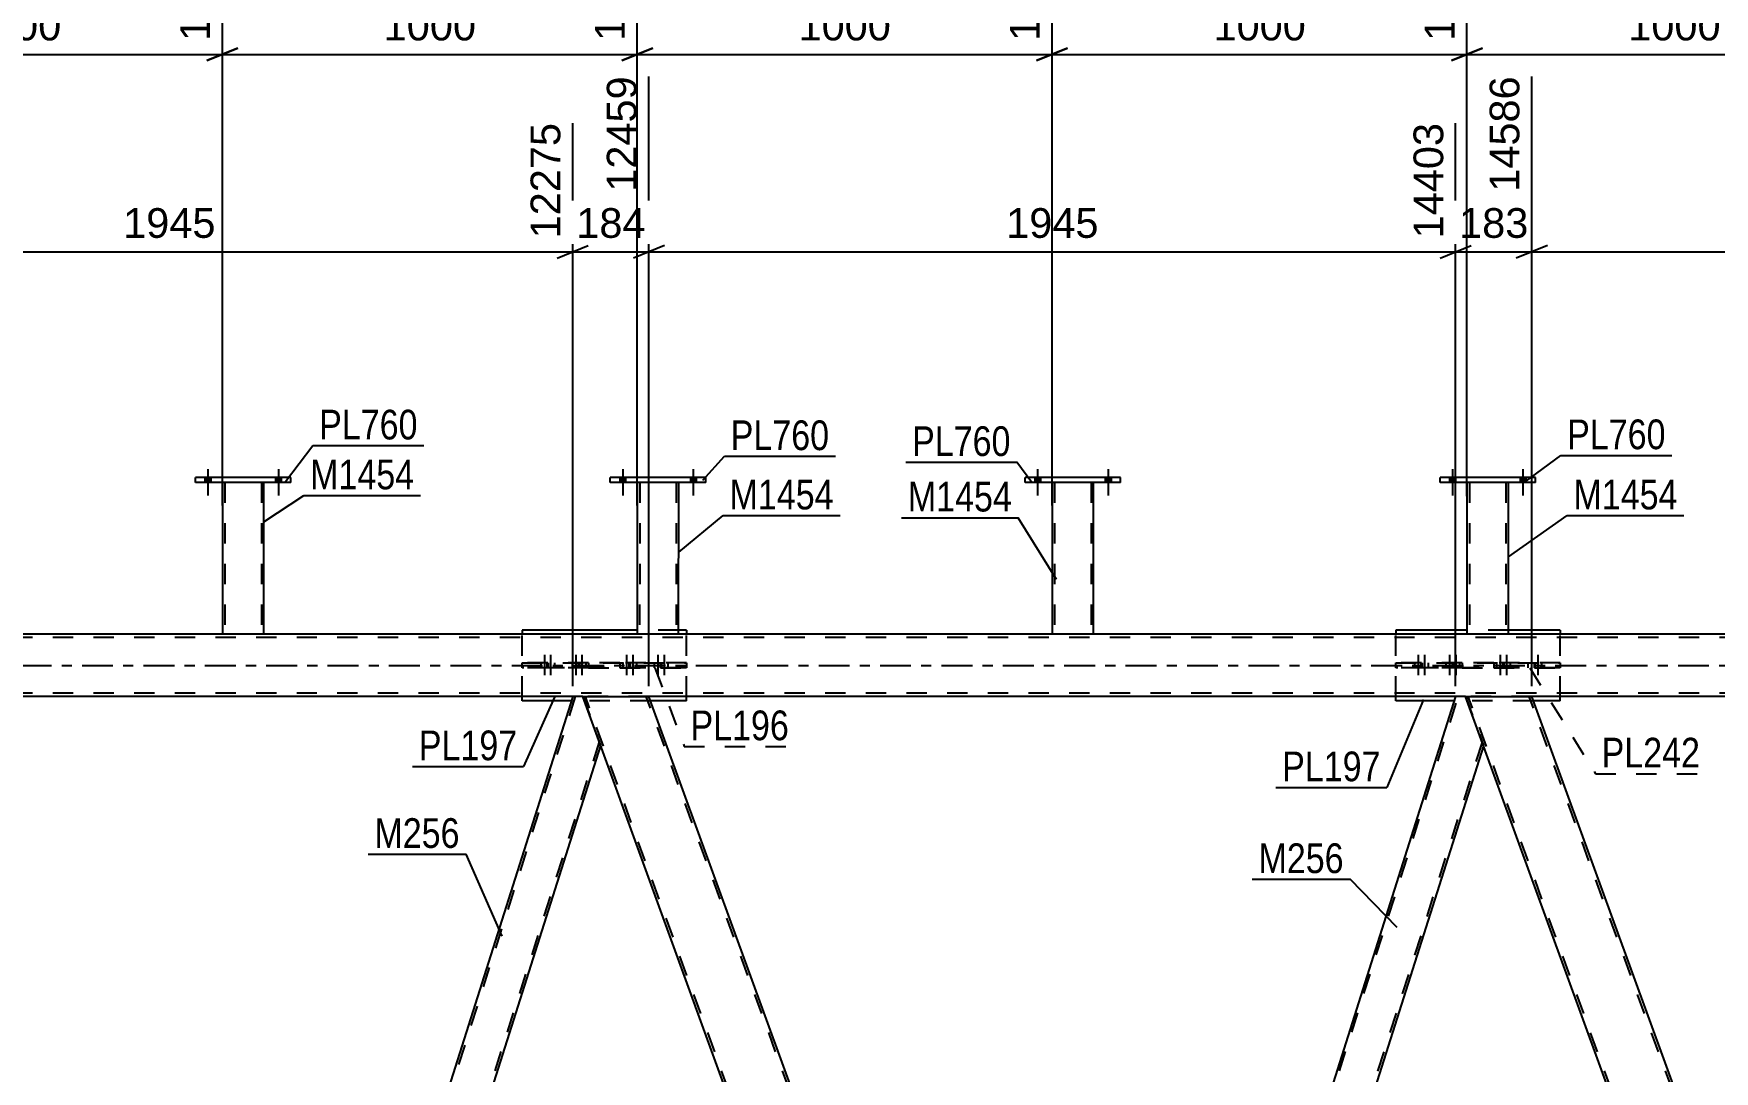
# Model space of a CAD drawing. Header units: millimetres. Extents: x -55 to 786, y -408 to 186.
# Drawn here: x 435.8 to 597.8, y -39.2 to 61 of the extents above; entities that cross this region are included whole.
import ezdxf

# ---------------------------------------------------------------- set-up
doc = ezdxf.new("R2010")
doc.units = ezdxf.units.MM
doc.linetypes.add('DXK_LINE_DOT2', pattern=[3.9198, 1.9599, -1.9599])
doc.linetypes.add('DXK_LINE_DOT3', pattern=[5.9187, 2.979, -0.9799, 0.9799, -0.9799])
doc.styles.add('Arial', font='ARIAL.TTF', dxfattribs={"height": 0.2})
doc.styles.add('Arial Narrow', font='ARIALN.TTF', dxfattribs={"height": 0.2})

# ---------------------------------------------------------------- blocks, each defined once
blk = doc.blocks.new('Bolt-318893114-2713 - 2647')
at = {"linetype": 'Continuous'}
for points in [[(492.31, 17.64), (492.87, 17.64), (492.87, 18.12), (492.31, 18.12)], [(492.31, 17.64), (492.87, 17.64), (492.87, 18.12), (492.31, 18.12)], [(499.11, 17.64), (499.67, 17.64), (499.67, 18.12), (499.11, 18.12)], [(499.11, 17.64), (499.67, 17.64), (499.67, 18.12), (499.11, 18.12)]]:
    blk.add_hatch(color=1, dxfattribs=at).paths.add_polyline_path(points)
at = {"color": 1, "linetype": 'Continuous'}
for p, q in [((492.31, 18.12), (492.31, 17.64)), ((492.31, 18.12), (492.31, 17.64)), ((492.59, 18.92), (492.59, 16.4)), ((492.59, 18.92), (492.59, 16.4)), ((492.87, 18.12), (492.87, 17.64)), ((492.87, 18.12), (492.87, 17.64)), ((499.11, 18.12), (499.11, 17.64)), ((499.11, 18.12), (499.11, 17.64)), ((499.39, 18.92), (499.39, 16.4)), ((499.39, 18.92), (499.39, 16.4)), ((499.67, 18.12), (499.67, 17.64)), ((499.67, 18.12), (499.67, 17.64))]:
    blk.add_line(p, q, dxfattribs=at)
blk = doc.blocks.new('Bolt-318893114-2714 - 2647')
at = {"color": 1, "linetype": 'DXK_LINE_DOT2'}
for p, q in [((484.68, 0.23), (484.68, -0.25)), ((485.04, 1.03), (485.04, -2.17)), ((485.28, 0.23), (485.28, -0.25)), ((485.4, 0.23), (485.4, -0.25)), ((485.64, 1.03), (485.64, -2.17)), ((486, 0.23), (486, -0.25)), ((487.7, 0.23), (487.7, -0.25)), ((488.06, 1.03), (488.06, -2.17)), ((488.3, 0.23), (488.3, -0.25)), ((488.42, 0.23), (488.42, -0.25)), ((488.66, 1.03), (488.66, -2.17)), ((489.02, 0.23), (489.02, -0.25))]:
    blk.add_line(p, q, dxfattribs=at)
blk = doc.blocks.new('Part-318893114-2674 - 2647')
at = {"color": 2, "linetype": 'Continuous'}
for p, q in [((531.39, 17.64), (531.39, 18.12)), ((540.59, 18.12), (531.39, 18.12)), ((540.59, 17.64), (540.59, 18.12)), ((540.59, 17.64), (531.39, 17.64))]:
    blk.add_line(p, q, dxfattribs=at)
blk = doc.blocks.new('Part-318893114-2679 - 2647')
at = {"color": 2, "linetype": 'Continuous'}
for p, q in [((573.99, 17.64), (573.99, 3)), ((577.99, 3), (577.99, 17.64))]:
    blk.add_line(p, q, dxfattribs=at)
at = {"color": 7, "linetype": 'DXK_LINE_DOT2'}
for p, q in [((577.99, 17.64), (573.99, 17.64)), ((574.23, 17.64), (574.23, 3)), ((577.75, 17.64), (577.75, 3)), ((577.99, 3), (573.99, 3)), ((577.99, 3), (577.99, 3)), ((577.99, 3), (577.99, 3))]:
    blk.add_line(p, q, dxfattribs=at)
blk = doc.blocks.new('Bolt-318893114-2711 - 2647')
at = {"linetype": 'Continuous'}
for points in [[(532.31, 17.64), (532.87, 17.64), (532.87, 18.12), (532.31, 18.12)], [(532.31, 17.64), (532.87, 17.64), (532.87, 18.12), (532.31, 18.12)], [(539.11, 17.64), (539.67, 17.64), (539.67, 18.12), (539.11, 18.12)], [(539.11, 17.64), (539.67, 17.64), (539.67, 18.12), (539.11, 18.12)]]:
    blk.add_hatch(color=1, dxfattribs=at).paths.add_polyline_path(points)
at = {"color": 1, "linetype": 'Continuous'}
for p, q in [((532.31, 18.12), (532.31, 17.64)), ((532.31, 18.12), (532.31, 17.64)), ((532.59, 18.92), (532.59, 16.4)), ((532.59, 18.92), (532.59, 16.4)), ((532.87, 18.12), (532.87, 17.64)), ((532.87, 18.12), (532.87, 17.64)), ((539.11, 18.12), (539.11, 17.64)), ((539.11, 18.12), (539.11, 17.64)), ((539.39, 18.92), (539.39, 16.4)), ((539.39, 18.92), (539.39, 16.4)), ((539.67, 18.12), (539.67, 17.64)), ((539.67, 18.12), (539.67, 17.64))]:
    blk.add_line(p, q, dxfattribs=at)
blk = doc.blocks.new('Bolt-318893114-2712 - 2647')
at = {"color": 1, "linetype": 'DXK_LINE_DOT2'}
for p, q in [((492.59, 0.23), (492.59, -0.25)), ((492.95, 1.03), (492.95, -1.97)), ((493.19, 0.23), (493.19, -0.25)), ((493.31, 0.23), (493.31, -0.25)), ((493.55, 1.03), (493.55, -1.97)), ((493.91, 0.23), (493.91, -0.25)), ((495.61, 0.23), (495.61, -0.25)), ((495.97, 1.03), (495.97, -1.97)), ((496.21, 0.23), (496.21, -0.25)), ((496.33, 0.23), (496.33, -0.25)), ((496.57, 1.03), (496.57, -1.97)), ((496.93, 0.23), (496.93, -0.25))]:
    blk.add_line(p, q, dxfattribs=at)
blk = doc.blocks.new('Bolt-318893114-2715 - 2647')
at = {"linetype": 'Continuous'}
for points in [[(452.31, 17.64), (452.87, 17.64), (452.87, 18.12), (452.31, 18.12)], [(452.31, 17.64), (452.87, 17.64), (452.87, 18.12), (452.31, 18.12)], [(459.11, 17.64), (459.67, 17.64), (459.67, 18.12), (459.11, 18.12)], [(459.11, 17.64), (459.67, 17.64), (459.67, 18.12), (459.11, 18.12)]]:
    blk.add_hatch(color=1, dxfattribs=at).paths.add_polyline_path(points)
at = {"color": 1, "linetype": 'Continuous'}
for p, q in [((452.31, 18.12), (452.31, 17.64)), ((452.31, 18.12), (452.31, 17.64)), ((452.59, 18.92), (452.59, 16.4)), ((452.59, 18.92), (452.59, 16.4)), ((452.87, 18.12), (452.87, 17.64)), ((452.87, 18.12), (452.87, 17.64)), ((459.11, 18.12), (459.11, 17.64)), ((459.11, 18.12), (459.11, 17.64)), ((459.39, 18.92), (459.39, 16.4)), ((459.39, 18.92), (459.39, 16.4)), ((459.67, 18.12), (459.67, 17.64)), ((459.67, 18.12), (459.67, 17.64))]:
    blk.add_line(p, q, dxfattribs=at)
blk = doc.blocks.new('Part-318893114-2720 - 2647')
at = {"color": 2, "linetype": 'Continuous'}
for p, q in [((571.39, 17.64), (571.39, 18.12)), ((580.59, 18.12), (571.39, 18.12)), ((580.59, 17.64), (580.59, 18.12)), ((580.59, 17.64), (571.39, 17.64))]:
    blk.add_line(p, q, dxfattribs=at)
blk = doc.blocks.new('Bolt-318893114-2744 - 2647')
at = {"color": 1, "linetype": 'DXK_LINE_DOT2'}
for p, q in [((576.84, 0.23), (576.84, -0.25)), ((577.2, 1.03), (577.2, -1.97)), ((577.45, 0.23), (577.45, -0.25)), ((577.56, 0.23), (577.56, -0.25)), ((577.81, 1.03), (577.81, -1.97)), ((578.17, 0.23), (578.17, -0.25)), ((579.86, 0.23), (579.86, -0.25)), ((580.22, 1.03), (580.22, -1.97)), ((580.46, 0.23), (580.46, -0.25)), ((580.58, 0.23), (580.58, -0.25)), ((580.82, 1.03), (580.82, -1.97)), ((581.18, 0.23), (581.18, -0.25))]:
    blk.add_line(p, q, dxfattribs=at)
blk = doc.blocks.new('Bolt-318893114-2745 - 2647')
at = {"linetype": 'Continuous'}
for points in [[(572.31, 17.64), (572.87, 17.64), (572.87, 18.12), (572.31, 18.12)], [(572.31, 17.64), (572.87, 17.64), (572.87, 18.12), (572.31, 18.12)], [(579.11, 17.64), (579.67, 17.64), (579.67, 18.12), (579.11, 18.12)], [(579.11, 17.64), (579.67, 17.64), (579.67, 18.12), (579.11, 18.12)]]:
    blk.add_hatch(color=1, dxfattribs=at).paths.add_polyline_path(points)
at = {"color": 1, "linetype": 'Continuous'}
for p, q in [((572.31, 18.12), (572.31, 17.64)), ((572.31, 18.12), (572.31, 17.64)), ((572.59, 18.92), (572.59, 16.4)), ((572.59, 18.92), (572.59, 16.4)), ((572.87, 18.12), (572.87, 17.64)), ((572.87, 18.12), (572.87, 17.64)), ((579.11, 18.12), (579.11, 17.64)), ((579.11, 18.12), (579.11, 17.64)), ((579.39, 18.92), (579.39, 16.4)), ((579.39, 18.92), (579.39, 16.4)), ((579.67, 18.12), (579.67, 17.64)), ((579.67, 18.12), (579.67, 17.64))]:
    blk.add_line(p, q, dxfattribs=at)
blk = doc.blocks.new('Bolt-318893114-2746 - 2647')
at = {"color": 1, "linetype": 'DXK_LINE_DOT2'}
for p, q in [((568.94, 0.23), (568.94, -0.25)), ((569.3, 1.03), (569.3, -2.17)), ((569.54, 0.23), (569.54, -0.25)), ((569.66, 0.23), (569.66, -0.25)), ((569.9, 1.03), (569.9, -2.17)), ((570.26, 0.23), (570.26, -0.25)), ((571.95, 0.23), (571.95, -0.25)), ((572.31, 1.03), (572.31, -2.17)), ((572.55, 0.23), (572.55, -0.25)), ((572.67, 0.23), (572.67, -0.25)), ((572.91, 1.03), (572.91, -2.17)), ((573.27, 0.23), (573.27, -0.25))]:
    blk.add_line(p, q, dxfattribs=at)
blk = doc.blocks.new('Part-318893114-2802 - 2647')
at = {"color": 2, "linetype": 'Continuous'}
for p, q in [((617.16, -122), (573.85, -3)), ((573.85, -3), (580.24, -3)), ((623.55, -122), (580.24, -3)), ((623.51, -122), (617.16, -122)), ((623.55, -122), (623.51, -122))]:
    blk.add_line(p, q, dxfattribs=at)
at = {"color": 7, "linetype": 'DXK_LINE_DOT2'}
for p, q in [((617.42, -122), (574.11, -3)), ((623.29, -122), (579.98, -3))]:
    blk.add_line(p, q, dxfattribs=at)
blk = doc.blocks.new('Part-318893114-2842 - 2647')
at = {"color": 2, "linetype": 'Continuous'}
for p, q in [((487.77, -3), (451.54, -117.23)), ((490.46, -7.74), (454.23, -122))]:
    blk.add_line(p, q, dxfattribs=at)
at = {"color": 7, "linetype": 'DXK_LINE_DOT2'}
for p, q in [((488.02, -3), (451.68, -117.6)), ((488.74, -3), (487.77, -3)), ((488.74, -3), (490.46, -7.74)), ((490.33, -7.37), (453.98, -122)), ((490.46, -7.74), (490.46, -7.74)), ((490.46, -7.74), (490.46, -7.74)), ((453.28, -122), (451.54, -117.23)), ((454.23, -122), (453.28, -122))]:
    blk.add_line(p, q, dxfattribs=at)
blk = doc.blocks.new('Part-318893114-2847 - 2647')
at = {"color": 2, "linetype": 'Continuous'}
for p, q in [((572.9, -3), (536.68, -117.23)), ((575.59, -7.77), (539.36, -122))]:
    blk.add_line(p, q, dxfattribs=at)
at = {"color": 7, "linetype": 'DXK_LINE_DOT2'}
for p, q in [((536.81, -117.6), (573.15, -3)), ((573.85, -3), (572.9, -3)), ((573.85, -3), (575.59, -7.77)), ((575.45, -7.4), (539.11, -122)), ((538.41, -122), (536.68, -117.23)), ((536.68, -117.23), (536.68, -117.23)), ((539.36, -122), (538.41, -122))]:
    blk.add_line(p, q, dxfattribs=at)
blk = doc.blocks.new('Part-318893114-3133 - 2647')
at = {"color": 2, "linetype": 'Continuous'}
for p, q in [((493.99, 17.64), (493.98, 3)), ((497.98, 3), (497.99, 17.64))]:
    blk.add_line(p, q, dxfattribs=at)
at = {"color": 7, "linetype": 'DXK_LINE_DOT2'}
for p, q in [((497.99, 17.64), (493.99, 17.64)), ((494.23, 17.64), (494.22, 3)), ((497.75, 17.64), (497.74, 3)), ((497.98, 3), (493.98, 3)), ((497.98, 3), (497.98, 3)), ((497.98, 3), (497.98, 3))]:
    blk.add_line(p, q, dxfattribs=at)
blk = doc.blocks.new('Part-318893114-2917 - 2647')
at = {"color": 2, "linetype": 'Continuous'}
for p, q in [((446.89, -122), (403.58, -3)), ((403.58, -3), (409.97, -3)), ((453.28, -122), (409.97, -3)), ((453.24, -122), (446.89, -122)), ((453.28, -122), (453.24, -122))]:
    blk.add_line(p, q, dxfattribs=at)
at = {"color": 7, "linetype": 'DXK_LINE_DOT2'}
for p, q in [((447.15, -122), (403.84, -3)), ((453.02, -122), (409.71, -3))]:
    blk.add_line(p, q, dxfattribs=at)
blk = doc.blocks.new('Part-318893114-2922 - 2647')
at = {"color": 2, "linetype": 'Continuous'}
for p, q in [((532.03, -122), (488.74, -3)), ((488.74, -3), (495.12, -3)), ((538.41, -122), (495.12, -3)), ((538.38, -122), (532.03, -122)), ((538.41, -122), (538.38, -122))]:
    blk.add_line(p, q, dxfattribs=at)
at = {"color": 7, "linetype": 'DXK_LINE_DOT2'}
for p, q in [((532.28, -122), (488.99, -3)), ((538.16, -122), (494.86, -3))]:
    blk.add_line(p, q, dxfattribs=at)
blk = doc.blocks.new('Part-318893114-2955 - 2647')
at = {"color": 2, "linetype": 'Continuous'}
for p, q in [((482.88, 3.39), (482.88, 3)), ((493.98, 3.39), (482.88, 3.39)), ((498.73, 3.39), (497.98, 3.39)), ((498.73, 3.39), (498.73, 3)), ((482.88, -3.41), (482.88, -3)), ((498.73, -3.41), (498.73, -3)), ((487.64, -3.41), (482.88, -3.41)), ((498.73, -3.41), (495.27, -3.41))]:
    blk.add_line(p, q, dxfattribs=at)
at = {"color": 7, "linetype": 'DXK_LINE_DOT2'}
for p, q in [((497.98, 3.39), (493.98, 3.39)), ((482.88, 3), (482.88, 2.95)), ((482.88, -3), (482.88, 2.95)), ((498.73, -3), (498.73, 3)), ((495.27, -3.41), (487.64, -3.41))]:
    blk.add_line(p, q, dxfattribs=at)
blk = doc.blocks.new('Part-318893114-2960 - 2647')
at = {"color": 7, "linetype": 'DXK_LINE_DOT2'}
for p, q in [((482.88, 0.23), (498.73, 0.23)), ((489.29, 0.23), (482.88, 0.23)), ((482.88, 0.23), (482.88, 0.23)), ((482.88, -0.25), (482.88, 0.23)), ((492.32, 0.23), (489.29, 0.23)), ((489.29, 0.23), (489.29, -0.25)), ((498.73, 0.23), (492.32, 0.23)), ((492.32, 0.23), (492.32, -0.25)), ((498.73, 0.23), (498.73, 0.23)), ((498.73, 0.23), (498.73, -0.25)), ((498.73, -0.25), (482.88, -0.25)), ((489.29, -0.25), (482.88, -0.25)), ((489.29, -0.25), (492.32, -0.25)), ((492.32, -0.25), (498.73, -0.25))]:
    blk.add_line(p, q, dxfattribs=at)
blk = doc.blocks.new('Part-318893114-3143 - 2647')
at = {"color": 2, "linetype": 'Continuous'}
for p, q in [((453.99, 17.64), (453.99, 3)), ((457.99, 3), (457.99, 17.64))]:
    blk.add_line(p, q, dxfattribs=at)
at = {"color": 7, "linetype": 'DXK_LINE_DOT2'}
for p, q in [((457.99, 17.64), (453.99, 17.64)), ((454.23, 17.64), (454.23, 3)), ((457.75, 17.64), (457.75, 3)), ((457.99, 3), (453.99, 3)), ((457.99, 3), (457.99, 3)), ((457.99, 3), (457.99, 3))]:
    blk.add_line(p, q, dxfattribs=at)
blk = doc.blocks.new('Part-318893114-3042 - 2647')
at = {"color": 2, "linetype": 'Continuous'}
for p, q in [((567.13, 3.39), (567.13, 3)), ((573.99, 3.39), (567.13, 3.39)), ((582.99, 3.39), (577.99, 3.39)), ((582.99, 3.39), (582.99, 3)), ((567.13, -3.41), (567.13, -3)), ((582.99, -3.41), (582.99, -3)), ((572.77, -3.41), (567.13, -3.41)), ((582.99, -3.41), (580.38, -3.41))]:
    blk.add_line(p, q, dxfattribs=at)
at = {"color": 7, "linetype": 'DXK_LINE_DOT2'}
for p, q in [((577.99, 3.39), (573.99, 3.39)), ((567.13, -3), (567.13, 3)), ((582.99, 3), (582.99, 2.95)), ((582.99, -3), (582.99, 2.95)), ((580.38, -3.41), (572.77, -3.41))]:
    blk.add_line(p, q, dxfattribs=at)
blk = doc.blocks.new('Part-318893114-3047 - 2647')
at = {"color": 7, "linetype": 'DXK_LINE_DOT2'}
for p, q in [((567.13, 0.23), (582.99, 0.23)), ((573.54, 0.23), (567.13, 0.23)), ((567.13, 0.23), (567.13, 0.23)), ((567.13, -0.25), (567.13, 0.23)), ((576.58, 0.23), (573.54, 0.23)), ((573.54, 0.23), (573.54, -0.25)), ((582.99, 0.23), (576.58, 0.23)), ((576.58, 0.23), (576.58, -0.25)), ((582.99, 0.23), (582.99, 0.23)), ((582.99, 0.23), (582.99, -0.25)), ((582.99, -0.25), (567.13, -0.25)), ((573.54, -0.25), (567.13, -0.25)), ((573.54, -0.25), (576.58, -0.25)), ((576.58, -0.25), (582.99, -0.25))]:
    blk.add_line(p, q, dxfattribs=at)
blk = doc.blocks.new('Part-318893114-3081 - 2647')
at = {"color": 2, "linetype": 'Continuous'}
for p, q in [((533.99, 17.64), (533.99, 3)), ((537.99, 3), (537.99, 17.64))]:
    blk.add_line(p, q, dxfattribs=at)
at = {"color": 7, "linetype": 'DXK_LINE_DOT2'}
for p, q in [((537.99, 17.64), (533.99, 17.64)), ((534.23, 17.64), (534.23, 3)), ((537.75, 17.64), (537.75, 3)), ((537.99, 3), (533.99, 3)), ((537.99, 3), (537.99, 3)), ((537.99, 3), (537.99, 3))]:
    blk.add_line(p, q, dxfattribs=at)
blk = doc.blocks.new('Part-318893114-3086 - 2647')
at = {"color": 2, "linetype": 'Continuous'}
for p, q in [((491.39, 17.64), (491.39, 18.12)), ((500.59, 18.12), (491.39, 18.12)), ((500.59, 17.64), (500.59, 18.12)), ((500.59, 17.64), (491.39, 17.64))]:
    blk.add_line(p, q, dxfattribs=at)
blk = doc.blocks.new('Part-318893114-3138 - 2647')
at = {"color": 2, "linetype": 'Continuous'}
for p, q in [((451.39, 17.64), (451.39, 18.12)), ((460.59, 18.12), (451.39, 18.12)), ((460.59, 17.64), (460.59, 18.12)), ((460.59, 17.64), (451.39, 17.64))]:
    blk.add_line(p, q, dxfattribs=at)
blk = doc.blocks.new('Part-318893114-3189 - 2647')
at = {"color": 2, "linetype": 'Continuous'}
for p, q in [((698.22, 3), (32.07, 3)), ((488.74, -3), (409.97, -3)), ((573.85, -3), (495.12, -3)), ((658.98, -3), (580.24, -3))]:
    blk.add_line(p, q, dxfattribs=at)
at = {"color": 7, "linetype": 'DXK_LINE_DOT2'}
for p, q in [((702.22, 2.68), (32.07, 2.68)), ((702.22, -2.68), (32.07, -2.68)), ((495.12, -3), (488.74, -3)), ((580.24, -3), (573.85, -3))]:
    blk.add_line(p, q, dxfattribs=at)
at = {"color": 7, "linetype": 'DXK_LINE_DOT3'}
blk.add_line((32.07, 0), (712.22, 0), dxfattribs=at)
blk = doc.blocks.new('StraightDimension-318893114-3687 - 2647')
at = {"color": 7, "linetype": 'Continuous'}
for p, q in [((409.97, -2), (409.97, 56.82)), ((487.77, -2), (487.77, 52.32)), ((411.47, 40.5), (408.47, 39.3)), ((409.97, 39.9), (487.77, 39.9)), ((486.27, 39.3), (489.27, 40.5))]:
    blk.add_line(p, q, dxfattribs=at)
at = {"color": 0, "linetype": 'Continuous'}
blk.add_wipeout([(487.17, 52.92), (482.97, 52.92), (482.97, 40.6), (487.17, 40.6)], dxfattribs=at)
at = {"color": 0}
blk.add_wipeout([(453.91, 40.65), (453.91, 44.85), (443.82, 44.85), (443.82, 40.65)], dxfattribs=at)
at = {"color": 3, "linetype": 'Continuous', "style": 'Arial'}
blk.add_text('12275', height=2.865, rotation=90.0002, dxfattribs=at).set_placement((486.57, 41.2))
at = {"color": 3, "style": 'Arial'}
blk.add_text('1945', height=2.865, dxfattribs=at).set_placement((444.42, 41.25))
blk = doc.blocks.new('StraightDimension-318893114-4480 - 2647')
at = {"color": 7, "linetype": 'Continuous'}
for p, q in [((493.99, 15.44), (493.99, 71.37)), ((533.99, 15.44), (533.99, 71.37)), ((495.49, 59.55), (492.49, 58.35)), ((493.99, 58.95), (533.99, 58.95)), ((532.49, 58.35), (535.49, 59.55))]:
    blk.add_line(p, q, dxfattribs=at)
at = {"color": 0, "linetype": 'Continuous'}
blk.add_wipeout([(533.39, 71.97), (529.19, 71.97), (529.19, 59.65), (533.39, 59.65)], dxfattribs=at)
at = {"color": 0}
blk.add_wipeout([(519.04, 59.7), (519.04, 63.9), (508.94, 63.9), (508.94, 59.7)], dxfattribs=at)
at = {"color": 3, "linetype": 'Continuous', "style": 'Arial'}
blk.add_text('13430', height=2.865, rotation=90.0002, dxfattribs=at).set_placement((532.79, 60.25))
at = {"color": 3, "style": 'Arial'}
blk.add_text('1000', height=2.865, dxfattribs=at).set_placement((509.54, 60.3))
blk = doc.blocks.new('StraightDimension-318893114-3725 - 2647')
at = {"color": 7, "linetype": 'Continuous'}
for p, q in [((495.12, -2), (495.12, 56.82)), ((572.9, -2), (572.9, 52.32)), ((496.62, 40.5), (493.62, 39.3)), ((495.12, 39.9), (572.9, 39.9)), ((571.4, 39.3), (574.4, 40.5))]:
    blk.add_line(p, q, dxfattribs=at)
at = {"color": 0, "linetype": 'Continuous'}
blk.add_wipeout([(572.3, 52.92), (568.1, 52.92), (568.1, 40.6), (572.3, 40.6)], dxfattribs=at)
at = {"color": 0}
blk.add_wipeout([(539.06, 40.65), (539.06, 44.85), (528.96, 44.85), (528.96, 40.65)], dxfattribs=at)
at = {"color": 3, "linetype": 'Continuous', "style": 'Arial'}
blk.add_text('14403', height=2.865, rotation=90.0002, dxfattribs=at).set_placement((571.7, 41.2))
at = {"color": 3, "style": 'Arial'}
blk.add_text('1945', height=2.865, dxfattribs=at).set_placement((529.56, 41.25))
blk = doc.blocks.new('StraightDimension-318893114-3706 - 2647')
at = {"color": 7, "linetype": 'Continuous'}
for p, q in [((495.12, -2), (495.12, 56.82)), ((487.77, -2), (487.77, 52.32)), ((486.27, 39.3), (489.27, 40.5)), ((487.77, 39.9), (495.12, 39.9)), ((496.62, 40.5), (493.62, 39.3))]:
    blk.add_line(p, q, dxfattribs=at)
at = {"color": 0}
blk.add_wipeout([(495.38, 40.65), (495.38, 44.85), (487.51, 44.85), (487.51, 40.65)], dxfattribs=at)
at = {"color": 3, "style": 'Arial'}
blk.add_text('184', height=2.865, dxfattribs=at).set_placement((488.11, 41.25))
at = {"color": 0, "linetype": 'Continuous'}
blk.add_wipeout([(494.52, 57.42), (490.32, 57.42), (490.32, 45.1), (494.52, 45.1)], dxfattribs=at)
at = {"color": 3, "linetype": 'Continuous', "style": 'Arial'}
blk.add_text('12459', height=2.865, rotation=90.0002, dxfattribs=at).set_placement((493.92, 45.7))
blk = doc.blocks.new('StraightDimension-318893114-3744 - 2647')
at = {"color": 7, "linetype": 'Continuous'}
for p, q in [((580.24, -2), (580.24, 56.82)), ((572.9, -2), (572.9, 52.32)), ((571.4, 39.3), (574.4, 40.5)), ((572.9, 39.9), (580.24, 39.9)), ((581.74, 40.5), (578.74, 39.3))]:
    blk.add_line(p, q, dxfattribs=at)
at = {"color": 0}
blk.add_wipeout([(580.5, 40.65), (580.5, 44.85), (572.63, 44.85), (572.63, 40.65)], dxfattribs=at)
at = {"color": 3, "style": 'Arial'}
blk.add_text('183', height=2.865, dxfattribs=at).set_placement((573.23, 41.25))
at = {"color": 0, "linetype": 'Continuous'}
blk.add_wipeout([(579.64, 57.42), (575.44, 57.42), (575.44, 45.1), (579.64, 45.1)], dxfattribs=at)
at = {"color": 3, "linetype": 'Continuous', "style": 'Arial'}
blk.add_text('14586', height=2.865, rotation=90.0002, dxfattribs=at).set_placement((579.04, 45.7))
blk = doc.blocks.new('StraightDimension-318893114-3763 - 2647')
at = {"color": 7, "linetype": 'Continuous'}
for p, q in [((580.24, -2), (580.24, 56.82)), ((658.04, -2), (658.04, 52.32)), ((581.74, 40.5), (578.74, 39.3)), ((580.24, 39.9), (658.04, 39.9)), ((656.54, 39.3), (659.54, 40.5))]:
    blk.add_line(p, q, dxfattribs=at)
at = {"color": 0, "linetype": 'Continuous'}
blk.add_wipeout([(657.44, 52.92), (653.24, 52.92), (653.24, 40.6), (657.44, 40.6)], dxfattribs=at)
at = {"color": 0}
blk.add_wipeout([(624.18, 40.65), (624.18, 44.85), (614.09, 44.85), (614.09, 40.65)], dxfattribs=at)
at = {"color": 3, "linetype": 'Continuous', "style": 'Arial'}
blk.add_text('16531', height=2.865, rotation=90.0002, dxfattribs=at).set_placement((656.84, 41.2))
at = {"color": 3, "style": 'Arial'}
blk.add_text('1945', height=2.865, dxfattribs=at).set_placement((614.69, 41.25))
blk = doc.blocks.new('StraightDimension-318893114-4460 - 2647')
at = {"color": 7, "linetype": 'Continuous'}
for p, q in [((413.99, 15.44), (413.99, 71.37)), ((453.99, 15.44), (453.99, 71.37)), ((415.49, 59.55), (412.49, 58.35)), ((413.99, 58.95), (453.99, 58.95)), ((452.49, 58.35), (455.49, 59.55))]:
    blk.add_line(p, q, dxfattribs=at)
at = {"color": 0, "linetype": 'Continuous'}
blk.add_wipeout([(453.39, 71.97), (449.19, 71.97), (449.19, 59.65), (453.39, 59.65)], dxfattribs=at)
at = {"color": 0}
blk.add_wipeout([(439.04, 59.7), (439.04, 63.9), (428.95, 63.9), (428.95, 59.7)], dxfattribs=at)
at = {"color": 3, "linetype": 'Continuous', "style": 'Arial'}
blk.add_text('11430', height=2.865, rotation=90.0002, dxfattribs=at).set_placement((452.79, 60.25))
at = {"color": 3, "style": 'Arial'}
blk.add_text('1000', height=2.865, dxfattribs=at).set_placement((429.55, 60.3))
blk = doc.blocks.new('StraightDimension-318893114-4470 - 2647')
at = {"color": 7, "linetype": 'Continuous'}
for p, q in [((453.99, 15.44), (453.99, 71.37)), ((493.99, 15.44), (493.99, 71.37)), ((455.49, 59.55), (452.49, 58.35)), ((453.99, 58.95), (493.99, 58.95)), ((492.49, 58.35), (495.49, 59.55))]:
    blk.add_line(p, q, dxfattribs=at)
at = {"color": 0, "linetype": 'Continuous'}
blk.add_wipeout([(493.39, 71.97), (489.19, 71.97), (489.19, 59.65), (493.39, 59.65)], dxfattribs=at)
at = {"color": 0}
blk.add_wipeout([(479.04, 59.7), (479.04, 63.9), (468.94, 63.9), (468.94, 59.7)], dxfattribs=at)
at = {"color": 3, "linetype": 'Continuous', "style": 'Arial'}
blk.add_text('12430', height=2.865, rotation=90.0002, dxfattribs=at).set_placement((492.79, 60.25))
at = {"color": 3, "style": 'Arial'}
blk.add_text('1000', height=2.865, dxfattribs=at).set_placement((469.54, 60.3))
blk = doc.blocks.new('StraightDimension-318893114-4490 - 2647')
at = {"color": 7, "linetype": 'Continuous'}
for p, q in [((533.99, 15.44), (533.99, 71.37)), ((573.99, 16.33), (573.99, 71.37)), ((535.49, 59.55), (532.49, 58.35)), ((533.99, 58.95), (573.99, 58.95)), ((572.49, 58.35), (575.49, 59.55))]:
    blk.add_line(p, q, dxfattribs=at)
at = {"color": 0, "linetype": 'Continuous'}
blk.add_wipeout([(573.39, 71.97), (569.19, 71.97), (569.19, 59.65), (573.39, 59.65)], dxfattribs=at)
at = {"color": 0}
blk.add_wipeout([(559.04, 59.7), (559.04, 63.9), (548.95, 63.9), (548.95, 59.7)], dxfattribs=at)
at = {"color": 3, "linetype": 'Continuous', "style": 'Arial'}
blk.add_text('14430', height=2.865, rotation=90.0002, dxfattribs=at).set_placement((572.79, 60.25))
at = {"color": 3, "style": 'Arial'}
blk.add_text('1000', height=2.865, dxfattribs=at).set_placement((549.55, 60.3))
blk = doc.blocks.new('StraightDimension-318893114-4500 - 2647')
at = {"color": 7, "linetype": 'Continuous'}
for p, q in [((573.99, 16.33), (573.99, 71.37)), ((613.99, 16.33), (613.99, 71.37)), ((575.49, 59.55), (572.49, 58.35)), ((573.99, 58.95), (613.99, 58.95)), ((612.49, 58.35), (615.49, 59.55))]:
    blk.add_line(p, q, dxfattribs=at)
at = {"color": 0, "linetype": 'Continuous'}
blk.add_wipeout([(613.39, 71.97), (609.19, 71.97), (609.19, 59.65), (613.39, 59.65)], dxfattribs=at)
at = {"color": 0}
blk.add_wipeout([(599.04, 59.7), (599.04, 63.9), (588.94, 63.9), (588.94, 59.7)], dxfattribs=at)
at = {"color": 3, "linetype": 'Continuous', "style": 'Arial'}
blk.add_text('15430', height=2.865, rotation=90.0002, dxfattribs=at).set_placement((612.79, 60.25))
at = {"color": 3, "style": 'Arial'}
blk.add_text('1000', height=2.865, dxfattribs=at).set_placement((589.54, 60.3))
blk = doc.blocks.new('Mark-318893114-3043 - 2647')
at = {"color": 0}
blk.add_wipeout([(596.47, -9.85), (596.47, -6.85), (586.97, -6.85), (586.97, -9.85)], dxfattribs=at)
blk.add_wipeout([(596.47, -9.85), (596.47, -6.85), (586.97, -6.85), (586.97, -9.85)], dxfattribs=at)
at = {"color": 30, "linetype": 'DXK_LINE_DOT2'}
for p, q in [((580.06, -0.25), (586.37, -10.45)), ((586.37, -10.45), (597.07, -10.45))]:
    blk.add_line(p, q, dxfattribs=at)
at = {"color": 3, "style": 'Arial Narrow'}
blk.add_text('PL242', height=2.863, dxfattribs=at).set_placement((586.97, -9.85))
blk = doc.blocks.new('Mark-318893114-2670 - 2647')
at = {"color": 0}
blk.add_wipeout([(529.99, 20.2), (529.99, 23.2), (520.49, 23.2), (520.49, 20.2)], dxfattribs=at)
blk.add_wipeout([(529.99, 20.2), (529.99, 23.2), (520.49, 23.2), (520.49, 20.2)], dxfattribs=at)
at = {"color": 30, "linetype": 'Continuous'}
for p in [(519.89, 19.6), (532.03, 17.64)]:
    blk.add_line(p, (530.59, 19.6), dxfattribs=at)
at = {"color": 3, "style": 'Arial Narrow'}
blk.add_text('PL760', height=2.863, dxfattribs=at).set_placement((520.49, 20.2))
blk = doc.blocks.new('Mark-318893114-2675 - 2647')
at = {"color": 0}
blk.add_wipeout([(594.31, 15.05), (594.31, 18.05), (584.26, 18.05), (584.26, 15.05)], dxfattribs=at)
blk.add_wipeout([(594.31, 15.05), (594.31, 18.05), (584.26, 18.05), (584.26, 15.05)], dxfattribs=at)
at = {"color": 30, "linetype": 'Continuous'}
for p, q in [((577.99, 10.47), (583.66, 14.45)), ((583.66, 14.45), (594.91, 14.45))]:
    blk.add_line(p, q, dxfattribs=at)
at = {"color": 3, "style": 'Arial Narrow'}
blk.add_text('M1454', height=2.863, dxfattribs=at).set_placement((584.26, 15.05))
blk = doc.blocks.new('Mark-318893114-2716 - 2647')
at = {"color": 0}
blk.add_wipeout([(593.15, 20.86), (593.15, 23.86), (583.65, 23.86), (583.65, 20.86)], dxfattribs=at)
blk.add_wipeout([(593.15, 20.86), (593.15, 23.86), (583.65, 23.86), (583.65, 20.86)], dxfattribs=at)
at = {"color": 30, "linetype": 'Continuous'}
for p, q in [((579.51, 17.64), (583.05, 20.26)), ((583.05, 20.26), (593.75, 20.26))]:
    blk.add_line(p, q, dxfattribs=at)
at = {"color": 3, "style": 'Arial Narrow'}
blk.add_text('PL760', height=2.863, dxfattribs=at).set_placement((583.65, 20.86))
blk = doc.blocks.new('Mark-318893114-3134 - 2647')
at = {"color": 0}
blk.add_wipeout([(472.82, 21.8), (472.82, 24.8), (463.32, 24.8), (463.32, 21.8)], dxfattribs=at)
blk.add_wipeout([(472.82, 21.8), (472.82, 24.8), (463.32, 24.8), (463.32, 21.8)], dxfattribs=at)
at = {"color": 30, "linetype": 'Continuous'}
for p, q in [((460.08, 17.74), (462.72, 21.2)), ((462.72, 21.2), (473.42, 21.2))]:
    blk.add_line(p, q, dxfattribs=at)
at = {"color": 3, "style": 'Arial Narrow'}
blk.add_text('PL760', height=2.863, dxfattribs=at).set_placement((463.32, 21.8))
blk = doc.blocks.new('Mark-318893114-2838 - 2647')
at = {"color": 0}
blk.add_wipeout([(476.88, -17.61), (476.88, -14.61), (468.65, -14.61), (468.65, -17.61)], dxfattribs=at)
blk.add_wipeout([(476.88, -17.61), (476.88, -14.61), (468.65, -14.61), (468.65, -17.61)], dxfattribs=at)
at = {"color": 30, "linetype": 'Continuous'}
for p in [(468.05, -18.21), (480.95, -26.14)]:
    blk.add_line(p, (477.48, -18.21), dxfattribs=at)
at = {"color": 3, "style": 'Arial Narrow'}
blk.add_text('M256', height=2.863, dxfattribs=at).set_placement((468.65, -17.61))
blk = doc.blocks.new('Mark-318893114-2843 - 2647')
at = {"color": 0}
blk.add_wipeout([(562.12, -20.04), (562.12, -17.04), (553.89, -17.04), (553.89, -20.04)], dxfattribs=at)
blk.add_wipeout([(562.12, -20.04), (562.12, -17.04), (553.89, -17.04), (553.89, -20.04)], dxfattribs=at)
at = {"color": 30, "linetype": 'Continuous'}
for p in [(553.29, -20.64), (567.26, -25.29)]:
    blk.add_line(p, (562.72, -20.64), dxfattribs=at)
at = {"color": 3, "style": 'Arial Narrow'}
blk.add_text('M256', height=2.863, dxfattribs=at).set_placement((553.89, -20.04))
blk = doc.blocks.new('Mark-318893114-2951 - 2647')
at = {"color": 0}
blk.add_wipeout([(482.43, -9.15), (482.43, -6.15), (472.93, -6.15), (472.93, -9.15)], dxfattribs=at)
blk.add_wipeout([(482.43, -9.15), (482.43, -6.15), (472.93, -6.15), (472.93, -9.15)], dxfattribs=at)
at = {"color": 30, "linetype": 'Continuous'}
for p in [(486.02, -3.07), (472.33, -9.75)]:
    blk.add_line(p, (483.03, -9.75), dxfattribs=at)
at = {"color": 3, "style": 'Arial Narrow'}
blk.add_text('PL197', height=2.863, dxfattribs=at).set_placement((472.93, -9.15))
blk = doc.blocks.new('Mark-318893114-2956 - 2647')
at = {"color": 0}
blk.add_wipeout([(508.63, -7.22), (508.63, -4.22), (499.12, -4.22), (499.12, -7.22)], dxfattribs=at)
blk.add_wipeout([(508.63, -7.22), (508.63, -4.22), (499.12, -4.22), (499.12, -7.22)], dxfattribs=at)
at = {"color": 30, "linetype": 'DXK_LINE_DOT2'}
for p, q in [((495.7, -0.25), (498.52, -7.82)), ((498.52, -7.82), (509.23, -7.82))]:
    blk.add_line(p, q, dxfattribs=at)
at = {"color": 3, "style": 'Arial Narrow'}
blk.add_text('PL196', height=2.863, dxfattribs=at).set_placement((499.12, -7.22))
blk = doc.blocks.new('Mark-318893114-3038 - 2647')
at = {"color": 0}
blk.add_wipeout([(565.67, -11.18), (565.67, -8.18), (556.17, -8.18), (556.17, -11.18)], dxfattribs=at)
blk.add_wipeout([(565.67, -11.18), (565.67, -8.18), (556.17, -8.18), (556.17, -11.18)], dxfattribs=at)
at = {"color": 30, "linetype": 'Continuous'}
for p in [(569.8, -3.28), (555.57, -11.78)]:
    blk.add_line(p, (566.27, -11.78), dxfattribs=at)
at = {"color": 3, "style": 'Arial Narrow'}
blk.add_text('PL197', height=2.863, dxfattribs=at).set_placement((556.17, -11.18))
blk = doc.blocks.new('Mark-318893114-3077 - 2647')
at = {"color": 0}
blk.add_wipeout([(530.13, 14.85), (530.13, 17.85), (520.08, 17.85), (520.08, 14.85)], dxfattribs=at)
blk.add_wipeout([(530.13, 14.85), (530.13, 17.85), (520.08, 17.85), (520.08, 14.85)], dxfattribs=at)
at = {"color": 30, "linetype": 'Continuous'}
for p in [(519.48, 14.25), (534.41, 8.29)]:
    blk.add_line(p, (530.73, 14.25), dxfattribs=at)
at = {"color": 3, "style": 'Arial Narrow'}
blk.add_text('M1454', height=2.863, dxfattribs=at).set_placement((520.08, 14.85))
blk = doc.blocks.new('Mark-318893114-3082 - 2647')
at = {"color": 0}
blk.add_wipeout([(512.5, 20.77), (512.5, 23.77), (503, 23.77), (503, 20.77)], dxfattribs=at)
blk.add_wipeout([(512.5, 20.77), (512.5, 23.77), (503, 23.77), (503, 20.77)], dxfattribs=at)
at = {"color": 30, "linetype": 'Continuous'}
for p, q in [((500.31, 17.88), (502.4, 20.17)), ((502.4, 20.17), (513.1, 20.17))]:
    blk.add_line(p, q, dxfattribs=at)
at = {"color": 3, "style": 'Arial Narrow'}
blk.add_text('PL760', height=2.863, dxfattribs=at).set_placement((503, 20.77))
blk = doc.blocks.new('Mark-318893114-3129 - 2647')
at = {"color": 0}
blk.add_wipeout([(512.95, 15.05), (512.95, 18.05), (502.89, 18.05), (502.89, 15.05)], dxfattribs=at)
blk.add_wipeout([(512.95, 15.05), (512.95, 18.05), (502.89, 18.05), (502.89, 15.05)], dxfattribs=at)
at = {"color": 30, "linetype": 'Continuous'}
for p, q in [((497.99, 10.92), (502.29, 14.45)), ((502.29, 14.45), (513.55, 14.45))]:
    blk.add_line(p, q, dxfattribs=at)
at = {"color": 3, "style": 'Arial Narrow'}
blk.add_text('M1454', height=2.863, dxfattribs=at).set_placement((502.89, 15.05))
blk = doc.blocks.new('Mark-318893114-3139 - 2647')
at = {"color": 0}
blk.add_wipeout([(472.5, 16.99), (472.5, 19.99), (462.45, 19.99), (462.45, 16.99)], dxfattribs=at)
blk.add_wipeout([(472.5, 16.99), (472.5, 19.99), (462.45, 19.99), (462.45, 16.99)], dxfattribs=at)
at = {"color": 30, "linetype": 'Continuous'}
for p, q in [((457.99, 13.85), (461.85, 16.39)), ((461.85, 16.39), (473.1, 16.39))]:
    blk.add_line(p, q, dxfattribs=at)
at = {"color": 3, "style": 'Arial Narrow'}
blk.add_text('M1454', height=2.863, dxfattribs=at).set_placement((462.45, 16.99))

msp = doc.modelspace()

# ---------------------------------------------------------------- block references
for name in ['Part-318893114-3138 - 2647', 'Bolt-318893114-2715 - 2647', 'Part-318893114-3086 - 2647', 'Bolt-318893114-2713 - 2647', 'Part-318893114-2674 - 2647', 'Bolt-318893114-2711 - 2647', 'Part-318893114-2720 - 2647', 'Bolt-318893114-2745 - 2647', 'Part-318893114-3143 - 2647', 'Part-318893114-3133 - 2647', 'Part-318893114-3081 - 2647', 'Part-318893114-2679 - 2647', 'Part-318893114-2955 - 2647', 'Part-318893114-3042 - 2647', 'Part-318893114-3189 - 2647', 'Part-318893114-2960 - 2647', 'Bolt-318893114-2714 - 2647', 'Bolt-318893114-2712 - 2647', 'Part-318893114-3047 - 2647', 'Bolt-318893114-2746 - 2647', 'Bolt-318893114-2744 - 2647', 'Part-318893114-2917 - 2647', 'Part-318893114-2842 - 2647', 'Part-318893114-2922 - 2647', 'Part-318893114-2847 - 2647', 'Part-318893114-2802 - 2647']:
    msp.add_blockref(name, (0, 0))

# ---------------------------------------------------------------- next in the draw order: block references
for name in ['StraightDimension-318893114-4480 - 2647', 'StraightDimension-318893114-3687 - 2647', 'Mark-318893114-2951 - 2647', 'Mark-318893114-3038 - 2647', 'Mark-318893114-2838 - 2647', 'Mark-318893114-2843 - 2647']:
    msp.add_blockref(name, (0, 0))

# ---------------------------------------------------------------- next in the draw order: block references
for name in ['StraightDimension-318893114-4460 - 2647', 'StraightDimension-318893114-3725 - 2647']:
    msp.add_blockref(name, (0, 0))

# ---------------------------------------------------------------- next in the draw order: block references
for name in ['StraightDimension-318893114-3706 - 2647', 'StraightDimension-318893114-3744 - 2647', 'Mark-318893114-3082 - 2647']:
    msp.add_blockref(name, (0, 0))

# ---------------------------------------------------------------- next in the draw order: block references
for name in ['StraightDimension-318893114-4470 - 2647', 'StraightDimension-318893114-4490 - 2647', 'StraightDimension-318893114-3763 - 2647', 'Mark-318893114-3129 - 2647', 'Mark-318893114-2956 - 2647']:
    msp.add_blockref(name, (0, 0))

# ---------------------------------------------------------------- next in the draw order: block references
for name in ['StraightDimension-318893114-4500 - 2647', 'Mark-318893114-3134 - 2647', 'Mark-318893114-2670 - 2647', 'Mark-318893114-3043 - 2647']:
    msp.add_blockref(name, (0, 0))

# ---------------------------------------------------------------- next in the draw order: block references
for name in ['Mark-318893114-3139 - 2647', 'Mark-318893114-3077 - 2647', 'Mark-318893114-2675 - 2647']:
    msp.add_blockref(name, (0, 0))

# ---------------------------------------------------------------- next in the draw order: block references
msp.add_blockref('Mark-318893114-2716 - 2647', (0, 0))

doc.saveas('drawing.dxf')
